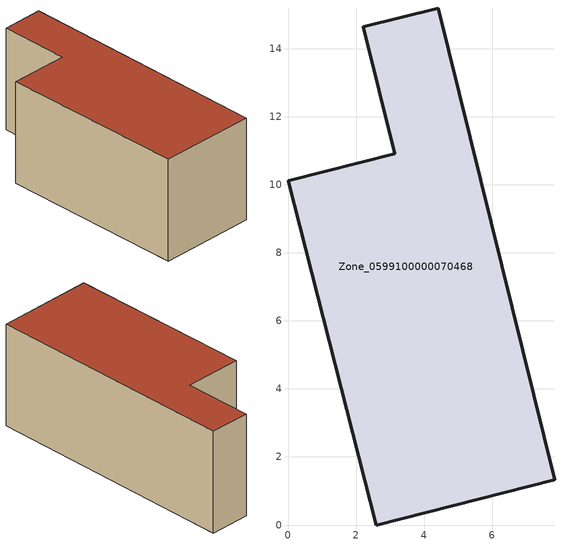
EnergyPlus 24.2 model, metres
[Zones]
Zone_0599100000070468
 floor ground (C_G): 2.21,14.65 4.41,15.2 7.84,1.32 2.59,0 0,10.12 3.14,10.91 z0
 wall outside (C_F): 2.59,0 7.84,1.32 4.41,15.2 2.21,14.65 3.14,10.91 0,10.12 2.59,0 z0:5.83
 roof outside (C_R): 4.41,15.2 2.21,14.65 3.14,10.91 0,10.12 2.59,0 7.84,1.32 z5.83
[BUILDING]
Pand.0599100000070468: North Axis=0; Terrain=City; Loads Convergence Tolerance Value=0.04; Temperature Convergence Tolerance Value=0.4; Solar Distribution=FullExterior; Maximum Number of Warmup Days=25; Minimum Number of Warmup Days=1
[Site:Location]
Rotterdam.The.Hague.AP_ZH_NLD Design_Conditions: Latitude=51.96; Longitude=4.45; Time Zone=1; Elevation=-4.5
[SITE:GROUNDTEMPERATURE:BUILDINGSURFACE]
18, 18, 18, 18, 18, 18, 18, 18, 18, 18, 18, 18
[MATERIAL] Thermal Absorptance=0.9; Solar Absorptance=0.7; Visible Absorptance=0.7
Name | Roughness | Thickness | Conductivity | Density | Specific Heat
G.TI.1975-1991 | MediumSmooth | 0.15 | 0.288461 | 540 | 1210
F.TI.1975-1991 | Rough | 0.3 | 0.230769 | 1920 | 840
R.TI.1975-1991 | MediumRough | 0.2 | 0.153846 | 1500 | 1000
[CONSTRUCTION]
C_G: G.TI.1975-1991
C_F: F.TI.1975-1991
C_R: R.TI.1975-1991
[ZONE]
Zone_0599100000070468: Type=1; Multiplier=1; Ceiling Height=Autocalculate; Volume=Autocalculate; Floor Area=autocalculate; Part of Total Floor Area=Yes
[ZONEINFILTRATION:DESIGNFLOWRATE]
Infil_Zone_0599100000070468: Zone or ZoneList or Space or SpaceList=Zone_0599100000070468; Schedule=AlwaysOn; Design Flow Rate Calculation Method=Flow/Area; Flow Rate per Floor Area=0.003; Constant Term Coefficient=1; Temperature Term Coefficient=0; Velocity Term Coefficient=0; Velocity Squared Term Coefficient=0
[HVACTEMPLATE:ZONE:IDEALLOADSAIRSYSTEM]
Zone_0599100000070468: Maximum Heating Supply Air Temperature=50; Minimum Cooling Supply Air Temperature=13; Maximum Heating Supply Air Humidity Ratio=0.0156; Minimum Cooling Supply Air Humidity Ratio=0.0077; Heating Limit=NoLimit; Cooling Limit=NoLimit; Dehumidification Control Type=ConstantSensibleHeatRatio; Cooling Sensible Heat Ratio=0.7; Dehumidification Setpoint=60; Humidification Control Type=None; Humidification Setpoint=30; Outdoor Air Method=None; Outdoor Air Flow Rate per Person=0.00944; Outdoor Air Flow Rate per Zone Floor Area=0; Outdoor Air Flow Rate per Zone=0; Demand Controlled Ventilation Type=None; Outdoor Air Economizer Type=NoEconomizer; Heat Recovery Type=None; Sensible Heat Recovery Effectiveness=0.7; Latent Heat Recovery Effectiveness=0.65
[ZONECONTROL:THERMOSTAT]
ThermostatControl_Zone_0599100000070468: Zone or ZoneList=Zone_0599100000070468; Control Type Schedule=DualSetpointControlType; Control 1=Thermostat_Zone_0599100000070468; Temperature Difference Between Cutout And Setpoint=0
[THERMOSTATSETPOINT:DUALSETPOINT]
Thermostat_Zone_0599100000070468: Heating Setpoint Temperature Schedule=HeatingSetpoint_Zone_0599100000070468; Cooling Setpoint Temperature Schedule=CoolingSetpoint_Zone_0599100000070468
[SCHEDULE:COMPACT]
HeatingSetpoint_Zone_0599100000070468: Through: 12/31, For: AllDays, Until: 24:00, 21
CoolingSetpoint_Zone_0599100000070468: Through: 12/31, For: AllDays, Until: 24:00, 24
DualSetpointControlType: Through: 12/31, For: AllDays, Until: 24:00, 4
AlwaysOn: Through: 12/31, For: AllDays, Until: 24:00, 1
